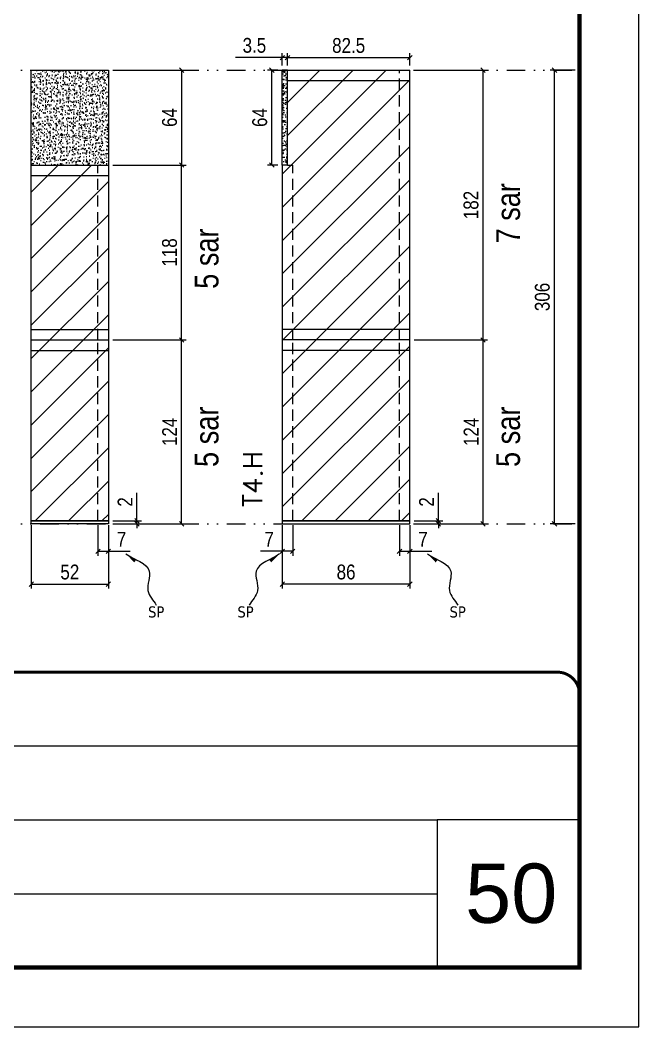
# Model space of a CAD drawing. Extents: x 14400 to 27878, y -21631 to 6985.
# Drawn here: x 17066 to 17483, y -7848 to -7169 of the extents above; entities that cross this region are included whole.
import ezdxf

# ---------------------------------------------------------------- set-up
doc = ezdxf.new("R2010")
doc.units = 0
for name, pattern in [('CONTINUO', [0]), ('DASHED', [0.75, 0.5, -0.25]), ('DIVIDE2', [0.625, 0.25, -0.125, 0, -0.125, 0, -0.125]), ('HIDDEN', [0.375, 0.25, -0.125])]:
    doc.linetypes.add(name, pattern=pattern)
for name, color, linetype, lineweight in [('CARIMBO', 255, 'Continuous', 9), ('Folhas', 255, 'Continuous', 9), ('Hachura', 251, 'Continuous', 9), ('SARRAFO DE PRESSAO', 251, 'DASHED', 9), ('Texto Seção', 7, 'Continuous', 15)]:
    doc.layers.add(name, color=color, linetype=linetype, lineweight=lineweight)
for name, color, linetype in [('COTA', 241, 'Continuous'), ('NOMENCLATURA', 7, 'Continuous'), ('Nível', 160, 'Continuous'), ('Painéis', 200, 'Continuous'), ('SARR_2.2x7', 40, 'Continuous'), ('texto', 7, 'Continuous')]:
    doc.layers.add(name, color=color, linetype=linetype)
doc.styles.add('ARIAL', font='arial.ttf')
doc.styles.add('ARIAL_NARROW', font='ARIALN.TTF', dxfattribs={"height": 0.2})
doc.styles.add('COTA TECNICA', font='techl___.ttf', dxfattribs={"height": 10})
doc.styles.add('COTA TECNICA-50', font='techl___.ttf', dxfattribs={"height": 10})
doc.styles.add('REGUA-120', font='ROMANS.shx', dxfattribs={"height": 15})
doc.styles.get("Standard").update_dxf_attribs({"font": 'arial.ttf'})
doc.dimstyles.new('COTA PAINEL-50', dxfattribs={"dimtxt": 10, "dimasz": 3, "dimexe": 3, "dimexo": 3, "dimgap": 3, "dimtad": 1, "dimdec": 1, "dimzin": 12, "dimdsep": 46, "dimtxsty": 'COTA TECNICA-50', "dimblk1": 'OBLIQUE', "dimblk2": 'OBLIQUE', "dimsah": 1, "dimcen": 0.9, "dimclrd": 4, "dimclre": 4, "dimclrt": 240, "dimadec": 1, "dimazin": 3, "dimtfac": 1, "dimtdec": 1, "dimtmove": 0, "dimatfit": 3, "dimfxl": 1, "dimtolj": 1, "dimtzin": 12, "dimarcsym": 0})
doc.dimstyles.new('PAINEL', dxfattribs={"dimtxt": 10, "dimasz": 3, "dimexe": 3, "dimexo": 3, "dimgap": 3, "dimtad": 1, "dimdec": 1, "dimzin": 12, "dimdsep": 46, "dimtxsty": 'COTA TECNICA', "dimblk1": 'OBLIQUE', "dimblk2": 'OBLIQUE', "dimsah": 1, "dimcen": 0.9, "dimclrd": 4, "dimclre": 4, "dimclrt": 240, "dimadec": 1, "dimazin": 3, "dimtfac": 1, "dimtdec": 1, "dimtmove": 0, "dimatfit": 3, "dimfxl": 1, "dimtolj": 1, "dimtzin": 12, "dimarcsym": 0})
doc.dimstyles.get("Standard").update_dxf_attribs({"dimtxt": 0.18, "dimasz": 0.18, "dimexe": 0.18, "dimexo": 0.0625, "dimgap": 0.09, "dimtad": 0, "dimtih": 1, "dimtoh": 1, "dimdec": 4, "dimzin": 0, "dimdsep": 46, "dimtxsty": 'Standard', "dimcen": 0.09, "dimadec": 0, "dimazin": 0, "dimtfac": 1, "dimtdec": 4, "dimtofl": 0, "dimtmove": 0, "dimatfit": 3, "dimfxl": 1, "dimtolj": 1, "dimtzin": 0, "dimarcsym": 0})

# ---------------------------------------------------------------- blocks, each defined once
blk = doc.blocks.new('9999999999')
at = {"color": 30, "linetype": 'CONTINUO'}
for p, q in [((98564.56, 34379.64), (99583.98, 34379.64)), ((98564.56, 34329.83), (99487.98, 34329.83)), ((99583.98, 34329.83), (99487.98, 34329.83)), ((99487.98, 34329.83), (99487.98, 34230.21)), ((98564.56, 34280.02), (99487.98, 34280.02))]:
    blk.add_line(p, q, dxfattribs=at)
at = {"color": 30, "linetype": 'CONTINUO', "const_width": 2}
blk.add_lwpolyline([(99583.98, 34230.21), (99583.98, 34414.45, 0.414214), (99568.98, 34429.45), (98228.98, 34429.45, 0.414214), (98213.98, 34414.45), (98213.98, 34245.21, 0.414214), (98228.98, 34230.21), (99583.98, 34230.21)], format="xyb", dxfattribs=at)
at = {"layer": 'Folhas'}
blk.add_lwpolyline([(98138.98, 34190.21), (99623.98, 34190.21), (99623.98, 35240.21), (98138.98, 35240.21)], close=True, dxfattribs=at)
at = {"layer": 'Folhas', "color": 30, "const_width": 3}
blk.add_lwpolyline([(98213.98, 34230.21), (99583.98, 34230.21), (99583.98, 35200.21), (98213.98, 35200.21)], close=True, dxfattribs=at)
blk = doc.blocks.new('_Oblique')
at = {"color": 0, "linetype": 'ByBlock', "lineweight": -2}
blk.add_line((-0.5, -0.5), (0.5, 0.5), dxfattribs=at)
blk = doc.blocks.new('*D2368')
at = {"layer": 'COTA', "color": 4, "lineweight": -2, "transparency": 16777216}
for p, q in [((17440.47, -7202.89), (17423.63, -7202.89)), ((17426.63, -7508.89), (17426.63, -7202.89)), ((17440.47, -7508.89), (17423.63, -7508.89))]:
    blk.add_line(p, q, dxfattribs=at)
at = {"layer": 'Defpoints', "color": 0, "transparency": 16777216}
for p in [(17426.63, -7202.89), (17443.47, -7202.89), (17443.47, -7508.89)]:
    blk.add_point(p, dxfattribs=at)
at = {"layer": 'COTA', "color": 4, "lineweight": -2, "transparency": 16777216, "xscale": 3, "yscale": 3, "zscale": 3}
for p, rotation in [((17426.63, -7202.89), 90), ((17426.63, -7508.89), 270)]:
    blk.add_blockref('_Oblique', p, dxfattribs=dict(at, rotation=rotation))
at = {"layer": 'COTA', "color": 240, "transparency": 16777216, "insert": (17418.41, -7355.89), "char_height": 10, "attachment_point": 5, "rotation": 90, "style": 'COTA TECNICA'}
blk.add_mtext('\\A1;306', dxfattribs=at)
blk = doc.blocks.new('*D2409')
at = {"layer": 'COTA', "color": 4, "lineweight": -2, "transparency": 16777216}
for p, q in [((17073.82, -7509.89), (17073.82, -7552.57)), ((17125.82, -7509.89), (17125.82, -7552.57)), ((17073.82, -7549.57), (17125.82, -7549.57))]:
    blk.add_line(p, q, dxfattribs=at)
at = {"layer": 'Defpoints', "color": 0, "transparency": 16777216}
for p in [(17073.82, -7506.89), (17125.82, -7506.89), (17125.82, -7549.57)]:
    blk.add_point(p, dxfattribs=at)
at = {"layer": 'COTA', "color": 4, "lineweight": -2, "transparency": 16777216, "xscale": 3, "yscale": 3, "zscale": 3, "rotation": 180}
blk.add_blockref('_Oblique', (17073.82, -7549.57), dxfattribs=at)
at = {"layer": 'COTA', "color": 4, "lineweight": -2, "transparency": 16777216, "xscale": 3, "yscale": 3, "zscale": 3}
blk.add_blockref('_Oblique', (17125.82, -7549.57), dxfattribs=at)
at = {"layer": 'COTA', "color": 240, "transparency": 16777216, "insert": (17099.82, -7541.46), "char_height": 10, "attachment_point": 5, "style": 'COTA TECNICA'}
blk.add_mtext('\\A1;52', dxfattribs=at)
blk = doc.blocks.new('*D2410')
at = {"layer": 'COTA', "color": 4, "lineweight": -2, "transparency": 16777216}
for p, q in [((17118.82, -7509.89), (17118.82, -7530.4)), ((17125.82, -7511.89), (17125.82, -7530.4)), ((17118.82, -7527.4), (17125.82, -7527.4)), ((17125.82, -7527.4), (17140.55, -7527.4))]:
    blk.add_line(p, q, dxfattribs=at)
at = {"layer": 'Defpoints', "color": 0, "transparency": 16777216}
for p in [(17118.82, -7506.89), (17125.82, -7508.89), (17125.82, -7527.4)]:
    blk.add_point(p, dxfattribs=at)
at = {"layer": 'COTA', "color": 4, "lineweight": -2, "transparency": 16777216, "xscale": 3, "yscale": 3, "zscale": 3, "rotation": 180}
blk.add_blockref('_Oblique', (17118.82, -7527.4), dxfattribs=at)
at = {"layer": 'COTA', "color": 4, "lineweight": -2, "transparency": 16777216, "xscale": 3, "yscale": 3, "zscale": 3}
blk.add_blockref('_Oblique', (17125.82, -7527.4), dxfattribs=at)
at = {"layer": 'COTA', "color": 240, "transparency": 16777216, "insert": (17134.68, -7519.33), "char_height": 10, "attachment_point": 5, "style": 'COTA TECNICA-50'}
blk.add_mtext('\\A1;7', dxfattribs=at)
blk = doc.blocks.new('*D2411')
at = {"layer": 'COTA', "color": 4, "lineweight": -2, "transparency": 16777216}
for p, q in [((17145.07, -7506.89), (17145.07, -7488.09)), ((17128.82, -7506.89), (17148.07, -7506.89)), ((17128.82, -7508.89), (17148.07, -7508.89)), ((17145.07, -7508.89), (17145.07, -7506.89)), ((17145.07, -7508.89), (17145.07, -7511.89))]:
    blk.add_line(p, q, dxfattribs=at)
at = {"layer": 'Defpoints', "color": 0, "transparency": 16777216}
for p in [(17125.82, -7506.89), (17125.82, -7508.89), (17145.07, -7508.89)]:
    blk.add_point(p, dxfattribs=at)
at = {"layer": 'COTA', "color": 4, "lineweight": -2, "transparency": 16777216, "xscale": 3, "yscale": 3, "zscale": 3}
for p, rotation in [((17145.07, -7506.89), 270), ((17145.07, -7508.89), 90)]:
    blk.add_blockref('_Oblique', p, dxfattribs=dict(at, rotation=rotation))
at = {"layer": 'COTA', "color": 240, "transparency": 16777216, "insert": (17137.07, -7494.14), "char_height": 10, "attachment_point": 5, "rotation": 90, "style": 'COTA TECNICA-50'}
blk.add_mtext('\\A1;2', dxfattribs=at)
blk = doc.blocks.new('*D2406')
at = {"layer": 'COTA', "color": 4, "linetype": 'ByBlock', "lineweight": -2, "transparency": 16777216}
for p, q in [((17128.82, -7384.89), (17178.18, -7384.89)), ((17175.18, -7508.89), (17175.18, -7384.89)), ((17128.82, -7508.89), (17178.18, -7508.89))]:
    blk.add_line(p, q, dxfattribs=at)
at = {"layer": 'Defpoints', "color": 0, "linetype": 'ByBlock', "transparency": 16777216}
for p in [(17125.82, -7384.89), (17175.18, -7384.89), (17125.82, -7508.89)]:
    blk.add_point(p, dxfattribs=at)
at = {"layer": 'COTA', "color": 4, "linetype": 'ByBlock', "lineweight": -2, "transparency": 16777216, "xscale": 3, "yscale": 3, "zscale": 3}
for p, rotation in [((17175.18, -7384.89), 90), ((17175.18, -7508.89), 270)]:
    blk.add_blockref('_Oblique', p, dxfattribs=dict(at, rotation=rotation))
at = {"layer": 'COTA', "color": 240, "linetype": 'ByBlock', "transparency": 16777216, "insert": (17167.11, -7446.89), "char_height": 10, "attachment_point": 5, "rotation": 90, "style": 'COTA TECNICA'}
blk.add_mtext('\\A1;124', dxfattribs=at)
blk = doc.blocks.new('*D2407')
at = {"layer": 'COTA', "color": 4, "linetype": 'ByBlock', "lineweight": -2, "transparency": 16777216}
for p, q in [((17128.82, -7384.89), (17178.18, -7384.89)), ((17175.18, -7508.89), (17175.18, -7384.89)), ((17128.82, -7508.89), (17178.18, -7508.89))]:
    blk.add_line(p, q, dxfattribs=at)
at = {"layer": 'Defpoints', "color": 0, "linetype": 'ByBlock', "transparency": 16777216}
for p in [(17125.82, -7384.89), (17175.18, -7384.89), (17125.82, -7508.89)]:
    blk.add_point(p, dxfattribs=at)
at = {"layer": 'COTA', "color": 4, "linetype": 'ByBlock', "lineweight": -2, "transparency": 16777216, "xscale": 3, "yscale": 3, "zscale": 3}
for p, rotation in [((17175.18, -7384.89), 90), ((17175.18, -7508.89), 270)]:
    blk.add_blockref('_Oblique', p, dxfattribs=dict(at, rotation=rotation))
at = {"layer": 'COTA', "color": 240, "linetype": 'ByBlock', "transparency": 16777216, "insert": (17167.11, -7446.89), "char_height": 10, "attachment_point": 5, "rotation": 90, "style": 'COTA TECNICA'}
blk.add_mtext('\\A1;124', dxfattribs=at)
blk = doc.blocks.new('*D2408')
at = {"layer": 'COTA', "color": 4, "lineweight": -2, "transparency": 16777216}
for p, q in [((17128.82, -7266.89), (17178.18, -7266.89)), ((17175.18, -7384.89), (17175.18, -7266.89)), ((17128.82, -7384.89), (17178.18, -7384.89))]:
    blk.add_line(p, q, dxfattribs=at)
at = {"layer": 'Defpoints', "color": 0, "transparency": 16777216}
for p in [(17125.82, -7266.89), (17175.18, -7266.89), (17125.82, -7384.89)]:
    blk.add_point(p, dxfattribs=at)
at = {"layer": 'COTA', "color": 4, "lineweight": -2, "transparency": 16777216, "xscale": 3, "yscale": 3, "zscale": 3}
for p, rotation in [((17175.18, -7266.89), 90), ((17175.18, -7384.89), 270)]:
    blk.add_blockref('_Oblique', p, dxfattribs=dict(at, rotation=rotation))
at = {"layer": 'COTA', "color": 240, "transparency": 16777216, "insert": (17167.09, -7325.89), "char_height": 10, "attachment_point": 5, "rotation": 90, "style": 'COTA TECNICA'}
blk.add_mtext('\\A1;118', dxfattribs=at)
blk = doc.blocks.new('*D2412')
at = {"layer": 'COTA', "color": 4, "lineweight": -2, "transparency": 16777216}
for p, q in [((17128.82, -7202.89), (17178.18, -7202.89)), ((17175.18, -7202.89), (17175.18, -7266.89)), ((17128.82, -7266.89), (17178.18, -7266.89))]:
    blk.add_line(p, q, dxfattribs=at)
at = {"layer": 'Defpoints', "color": 0, "transparency": 16777216}
for p in [(17125.82, -7202.89), (17125.82, -7266.89), (17175.18, -7266.89)]:
    blk.add_point(p, dxfattribs=at)
at = {"layer": 'COTA', "color": 4, "lineweight": -2, "transparency": 16777216, "xscale": 3, "yscale": 3, "zscale": 3}
for p, rotation in [((17175.18, -7202.89), 90), ((17175.18, -7266.89), 270)]:
    blk.add_blockref('_Oblique', p, dxfattribs=dict(at, rotation=rotation))
at = {"layer": 'COTA', "color": 240, "transparency": 16777216, "insert": (17167.08, -7234.89), "char_height": 10, "attachment_point": 5, "rotation": 90, "style": 'COTA TECNICA'}
blk.add_mtext('\\A1;64', dxfattribs=at)
blk = doc.blocks.new('*D2413')
at = {"layer": 'COTA', "color": 4, "lineweight": -2, "transparency": 16777216}
for p, q in [((17243.07, -7509.89), (17243.07, -7552.57)), ((17329.07, -7509.89), (17329.07, -7552.57)), ((17329.07, -7549.57), (17243.07, -7549.57))]:
    blk.add_line(p, q, dxfattribs=at)
at = {"layer": 'Defpoints', "color": 0, "transparency": 16777216}
for p in [(17243.07, -7506.89), (17329.07, -7506.89), (17243.07, -7549.57)]:
    blk.add_point(p, dxfattribs=at)
at = {"layer": 'COTA', "color": 4, "lineweight": -2, "transparency": 16777216, "xscale": 3, "yscale": 3, "zscale": 3, "rotation": 180}
blk.add_blockref('_Oblique', (17243.07, -7549.57), dxfattribs=at)
at = {"layer": 'COTA', "color": 4, "lineweight": -2, "transparency": 16777216, "xscale": 3, "yscale": 3, "zscale": 3}
blk.add_blockref('_Oblique', (17329.07, -7549.57), dxfattribs=at)
at = {"layer": 'COTA', "color": 240, "transparency": 16777216, "insert": (17286.07, -7541.44), "char_height": 10, "attachment_point": 5, "style": 'COTA TECNICA'}
blk.add_mtext('\\A1;86', dxfattribs=at)
blk = doc.blocks.new('*D2414')
at = {"layer": 'COTA', "color": 4, "lineweight": -2, "transparency": 16777216}
for p, q in [((17322.07, -7509.89), (17322.07, -7530.4)), ((17329.07, -7511.89), (17329.07, -7530.4)), ((17322.07, -7527.4), (17329.07, -7527.4)), ((17329.07, -7527.4), (17343.81, -7527.4))]:
    blk.add_line(p, q, dxfattribs=at)
at = {"layer": 'Defpoints', "color": 0, "transparency": 16777216}
for p in [(17322.07, -7506.89), (17329.07, -7508.89), (17329.07, -7527.4)]:
    blk.add_point(p, dxfattribs=at)
at = {"layer": 'COTA', "color": 4, "lineweight": -2, "transparency": 16777216, "xscale": 3, "yscale": 3, "zscale": 3, "rotation": 180}
blk.add_blockref('_Oblique', (17322.07, -7527.4), dxfattribs=at)
at = {"layer": 'COTA', "color": 4, "lineweight": -2, "transparency": 16777216, "xscale": 3, "yscale": 3, "zscale": 3}
blk.add_blockref('_Oblique', (17329.07, -7527.4), dxfattribs=at)
at = {"layer": 'COTA', "color": 240, "transparency": 16777216, "insert": (17337.94, -7519.33), "char_height": 10, "attachment_point": 5, "style": 'COTA TECNICA-50'}
blk.add_mtext('\\A1;7', dxfattribs=at)
blk = doc.blocks.new('*D2415')
at = {"layer": 'COTA', "color": 4, "lineweight": -2, "transparency": 16777216}
for p, q in [((17243.07, -7511.89), (17243.07, -7530.4)), ((17250.07, -7509.89), (17250.07, -7530.4)), ((17243.07, -7527.4), (17228.34, -7527.4)), ((17250.07, -7527.4), (17243.07, -7527.4))]:
    blk.add_line(p, q, dxfattribs=at)
at = {"layer": 'Defpoints', "color": 0, "transparency": 16777216}
for p in [(17243.07, -7508.89), (17250.07, -7506.89), (17243.07, -7527.4)]:
    blk.add_point(p, dxfattribs=at)
at = {"layer": 'COTA', "color": 4, "lineweight": -2, "transparency": 16777216, "xscale": 3, "yscale": 3, "zscale": 3, "rotation": 180}
blk.add_blockref('_Oblique', (17243.07, -7527.4), dxfattribs=at)
at = {"layer": 'COTA', "color": 4, "lineweight": -2, "transparency": 16777216, "xscale": 3, "yscale": 3, "zscale": 3}
blk.add_blockref('_Oblique', (17250.07, -7527.4), dxfattribs=at)
at = {"layer": 'COTA', "color": 240, "transparency": 16777216, "insert": (17234.21, -7519.33), "char_height": 10, "attachment_point": 5, "style": 'COTA TECNICA-50'}
blk.add_mtext('\\A1;7', dxfattribs=at)
blk = doc.blocks.new('*D2417')
at = {"layer": 'COTA', "color": 4, "linetype": 'ByBlock', "lineweight": -2, "transparency": 16777216}
for p, q in [((17332.07, -7384.89), (17381.44, -7384.89)), ((17378.44, -7508.89), (17378.44, -7384.89)), ((17332.07, -7508.89), (17381.44, -7508.89))]:
    blk.add_line(p, q, dxfattribs=at)
at = {"layer": 'Defpoints', "color": 0, "linetype": 'ByBlock', "transparency": 16777216}
for p in [(17329.07, -7384.89), (17378.44, -7384.89), (17329.07, -7508.89)]:
    blk.add_point(p, dxfattribs=at)
at = {"layer": 'COTA', "color": 4, "linetype": 'ByBlock', "lineweight": -2, "transparency": 16777216, "xscale": 3, "yscale": 3, "zscale": 3}
for p, rotation in [((17378.44, -7384.89), 90), ((17378.44, -7508.89), 270)]:
    blk.add_blockref('_Oblique', p, dxfattribs=dict(at, rotation=rotation))
at = {"layer": 'COTA', "color": 240, "linetype": 'ByBlock', "transparency": 16777216, "insert": (17370.37, -7446.89), "char_height": 10, "attachment_point": 5, "rotation": 90, "style": 'COTA TECNICA'}
blk.add_mtext('\\A1;124', dxfattribs=at)
blk = doc.blocks.new('*D2416')
at = {"layer": 'COTA', "color": 4, "lineweight": -2, "transparency": 16777216}
for p, q in [((17348.33, -7506.89), (17348.33, -7488.09)), ((17332.07, -7506.89), (17351.33, -7506.89)), ((17332.07, -7508.89), (17351.33, -7508.89)), ((17348.33, -7508.89), (17348.33, -7506.89)), ((17348.33, -7508.89), (17348.33, -7511.89))]:
    blk.add_line(p, q, dxfattribs=at)
at = {"layer": 'Defpoints', "color": 0, "transparency": 16777216}
for p in [(17329.07, -7506.89), (17329.07, -7508.89), (17348.33, -7508.89)]:
    blk.add_point(p, dxfattribs=at)
at = {"layer": 'COTA', "color": 4, "lineweight": -2, "transparency": 16777216, "xscale": 3, "yscale": 3, "zscale": 3}
for p, rotation in [((17348.33, -7506.89), 270), ((17348.33, -7508.89), 90)]:
    blk.add_blockref('_Oblique', p, dxfattribs=dict(at, rotation=rotation))
at = {"layer": 'COTA', "color": 240, "transparency": 16777216, "insert": (17340.33, -7494.14), "char_height": 10, "attachment_point": 5, "rotation": 90, "style": 'COTA TECNICA-50'}
blk.add_mtext('\\A1;2', dxfattribs=at)
blk = doc.blocks.new('*D2418')
at = {"layer": 'COTA', "color": 4, "linetype": 'ByBlock', "lineweight": -2, "transparency": 16777216}
for p, q in [((17332.07, -7384.89), (17381.44, -7384.89)), ((17378.44, -7508.89), (17378.44, -7384.89)), ((17332.07, -7508.89), (17381.44, -7508.89))]:
    blk.add_line(p, q, dxfattribs=at)
at = {"layer": 'Defpoints', "color": 0, "linetype": 'ByBlock', "transparency": 16777216}
for p in [(17329.07, -7384.89), (17378.44, -7384.89), (17329.07, -7508.89)]:
    blk.add_point(p, dxfattribs=at)
at = {"layer": 'COTA', "color": 4, "linetype": 'ByBlock', "lineweight": -2, "transparency": 16777216, "xscale": 3, "yscale": 3, "zscale": 3}
for p, rotation in [((17378.44, -7384.89), 90), ((17378.44, -7508.89), 270)]:
    blk.add_blockref('_Oblique', p, dxfattribs=dict(at, rotation=rotation))
at = {"layer": 'COTA', "color": 240, "linetype": 'ByBlock', "transparency": 16777216, "insert": (17370.37, -7446.89), "char_height": 10, "attachment_point": 5, "rotation": 90, "style": 'COTA TECNICA'}
blk.add_mtext('\\A1;124', dxfattribs=at)
blk = doc.blocks.new('*D2419')
at = {"layer": 'COTA', "color": 4, "lineweight": -2, "transparency": 16777216}
for p, q in [((17332.07, -7202.89), (17381.44, -7202.89)), ((17378.44, -7384.89), (17378.44, -7202.89)), ((17332.07, -7384.89), (17381.44, -7384.89))]:
    blk.add_line(p, q, dxfattribs=at)
at = {"layer": 'Defpoints', "color": 0, "transparency": 16777216}
for p in [(17329.07, -7202.89), (17378.44, -7202.89), (17329.07, -7384.89)]:
    blk.add_point(p, dxfattribs=at)
at = {"layer": 'COTA', "color": 4, "lineweight": -2, "transparency": 16777216, "xscale": 3, "yscale": 3, "zscale": 3}
for p, rotation in [((17378.44, -7202.89), 90), ((17378.44, -7384.89), 270)]:
    blk.add_blockref('_Oblique', p, dxfattribs=dict(at, rotation=rotation))
at = {"layer": 'COTA', "color": 240, "transparency": 16777216, "insert": (17370.35, -7293.89), "char_height": 10, "attachment_point": 5, "rotation": 90, "style": 'COTA TECNICA'}
blk.add_mtext('\\A1;182', dxfattribs=at)
blk = doc.blocks.new('*D2913')
at = {"layer": 'COTA', "color": 4, "lineweight": -2, "transparency": 16777216}
for p, q in [((17240.07, -7202.89), (17232.99, -7202.89)), ((17235.99, -7266.89), (17235.99, -7202.89)), ((17240.07, -7266.89), (17232.99, -7266.89))]:
    blk.add_line(p, q, dxfattribs=at)
at = {"layer": 'Defpoints', "color": 0, "transparency": 16777216}
for p in [(17235.99, -7202.89), (17243.07, -7202.89), (17243.07, -7266.89)]:
    blk.add_point(p, dxfattribs=at)
at = {"layer": 'COTA', "color": 4, "lineweight": -2, "transparency": 16777216, "xscale": 3, "yscale": 3, "zscale": 3}
for p, rotation in [((17235.99, -7202.89), 90), ((17235.99, -7266.89), 270)]:
    blk.add_blockref('_Oblique', p, dxfattribs=dict(at, rotation=rotation))
at = {"layer": 'COTA', "color": 240, "transparency": 16777216, "insert": (17227.89, -7234.89), "char_height": 10, "attachment_point": 5, "rotation": 90, "style": 'COTA TECNICA'}
blk.add_mtext('\\A1;64', dxfattribs=at)
blk = doc.blocks.new('*D2914')
at = {"layer": 'COTA', "color": 4, "lineweight": -2, "transparency": 16777216}
for p, q in [((17243.07, -7194.46), (17211.47, -7194.46)), ((17243.07, -7199.89), (17243.07, -7191.46)), ((17246.57, -7194.46), (17243.07, -7194.46)), ((17246.57, -7199.89), (17246.57, -7191.46)), ((17246.57, -7194.46), (17249.57, -7194.46))]:
    blk.add_line(p, q, dxfattribs=at)
at = {"layer": 'Defpoints', "color": 0, "transparency": 16777216}
for p in [(17243.07, -7194.46), (17243.07, -7202.89), (17246.57, -7202.89)]:
    blk.add_point(p, dxfattribs=at)
at = {"layer": 'COTA', "color": 4, "lineweight": -2, "transparency": 16777216, "xscale": 3, "yscale": 3, "zscale": 3}
blk.add_blockref('_Oblique', (17243.07, -7194.46), dxfattribs=at)
at = {"layer": 'COTA', "color": 4, "lineweight": -2, "transparency": 16777216, "xscale": 3, "yscale": 3, "zscale": 3, "rotation": 180}
blk.add_blockref('_Oblique', (17246.57, -7194.46), dxfattribs=at)
at = {"layer": 'COTA', "color": 240, "transparency": 16777216, "insert": (17224.27, -7186.24), "char_height": 10, "attachment_point": 5, "style": 'COTA TECNICA'}
blk.add_mtext('\\A1;3.5', dxfattribs=at)
blk = doc.blocks.new('*D2915')
at = {"layer": 'COTA', "color": 4, "lineweight": -2, "transparency": 16777216}
for p, q in [((17246.57, -7199.89), (17246.57, -7191.46)), ((17246.57, -7194.46), (17329.07, -7194.46)), ((17329.07, -7199.89), (17329.07, -7191.46))]:
    blk.add_line(p, q, dxfattribs=at)
at = {"layer": 'Defpoints', "color": 0, "transparency": 16777216}
for p in [(17329.07, -7194.46), (17246.57, -7202.89), (17329.07, -7202.89)]:
    blk.add_point(p, dxfattribs=at)
at = {"layer": 'COTA', "color": 4, "lineweight": -2, "transparency": 16777216, "xscale": 3, "yscale": 3, "zscale": 3, "rotation": 180}
blk.add_blockref('_Oblique', (17246.57, -7194.46), dxfattribs=at)
at = {"layer": 'COTA', "color": 4, "lineweight": -2, "transparency": 16777216, "xscale": 3, "yscale": 3, "zscale": 3}
blk.add_blockref('_Oblique', (17329.07, -7194.46), dxfattribs=at)
at = {"layer": 'COTA', "color": 240, "transparency": 16777216, "insert": (17287.82, -7186.33), "char_height": 10, "attachment_point": 5, "style": 'COTA TECNICA'}
blk.add_mtext('\\A1;82.5', dxfattribs=at)

msp = doc.modelspace()

# ---------------------------------------------------------------- hatches: boundary and pattern name
at = {"layer": 'COTA'}
h = msp.add_hatch(dxfattribs=at)
h.set_pattern_fill('AR-CONC', color=256, scale=0.03)
h.set_pattern_definition([(50, (-1597.4826, 0), (5.4655401, -0.4781726), [0.5715, -6.2865]), (355, (-1597.4826, 0), (-1.0573026, 5.7317054), [0.4572, -5.0292175]), (100.451445, (-1597.027, -0.04), (4.4082374, 5.2535326), [0.4857003, -5.3427073]), (46.1842, (-1597.4826, 1.524), (8.1323712, -1.2612698), [0.85725, -9.42975]), (96.635558, (-1596.805, 1.419), (7.122124, 7.4227837), [0.7285507, -8.0140682]), (351.18415, (-1597.483, 1.524), (7.122124, 7.4227837), [0.685799, -7.543792]), (21, (-1596.7206, 1.143), (4.5484317, -3.0679559), [0.5715, -6.2865]), (326, (-1596.7206, 1.143), (1.8540609, 5.525639), [0.4572, -5.0292]), (71.451445, (-1596.3416, 0.8873), (6.4024926, 2.457683), [0.4857003, -5.3426981]), (37.5, (-1597.4826, 0), (0.0926581, 2.53665117), [0, -4.96824, 0, -5.1054, 0, -5.04825]), (7.5, (-1597.4826, 0), (2.00458988, 3.00541724), [0, -2.91084, 0, -4.85394, 0, -1.92405]), (327.5, (-1599.1818, 0), (4.06771786, -0.17186232), [0, -1.905, 0, -5.9436, 0, -7.8867]), (317.5, (-1599.944, 0), (4.44387544, 0.7627947), [0, -2.4765, 0, -3.94716, 0, -5.6007])])
h.paths.add_polyline_path([(17073.816, -7266.891), (17125.816, -7266.891), (17125.816, -7202.891), (17073.816, -7202.891)])
h = msp.add_hatch(dxfattribs=at)
h.set_pattern_fill('AR-CONC', color=256, scale=0.03)
h.set_pattern_definition([(50, (-1585, 0), (5.4655401, -0.4781726), [0.5715, -6.2865]), (355, (-1585, 0), (-1.0573026, 5.7317054), [0.4572, -5.0292175]), (100.451445, (-1584.5445, -0.04), (4.4082374, 5.2535326), [0.4857003, -5.3427073]), (46.1842, (-1585, 1.524), (8.1323712, -1.2612698), [0.85725, -9.42975]), (96.635558, (-1584.322, 1.419), (7.122124, 7.4227837), [0.7285507, -8.0140682]), (351.18415, (-1585, 1.524), (7.122124, 7.4227837), [0.685799, -7.543792]), (21, (-1584.238, 1.143), (4.5484317, -3.0679559), [0.5715, -6.2865]), (326, (-1584.238, 1.143), (1.8540609, 5.525639), [0.4572, -5.0292]), (71.451445, (-1583.859, 0.8873), (6.4024926, 2.457683), [0.4857003, -5.3426981]), (37.5, (-1585, 0), (0.0926581, 2.53665117), [0, -4.96824, 0, -5.1054, 0, -5.04825]), (7.5, (-1585, 0), (2.00458988, 3.00541724), [0, -2.91084, 0, -4.85394, 0, -1.92405]), (327.5, (-1586.6993, 0), (4.06771786, -0.17186232), [0, -1.905, 0, -5.9436, 0, -7.8867]), (317.5, (-1587.4613, 0), (4.44387544, 0.7627947), [0, -2.4765, 0, -3.94716, 0, -5.6007])])
h.paths.add_polyline_path([(17246.574, -7202.891), (17243.074, -7202.891), (17243.074, -7266.891), (17246.574, -7266.891)])
at = {"layer": 'Hachura'}
h = msp.add_hatch(dxfattribs=at)
h.set_pattern_fill('ANSI31', color=256, scale=5)
h.paths.add_polyline_path([(16222.205, -7384.891), (16141.205, -7384.891), (16141.205, -7506.891), (16222.205, -7506.891)])
h.paths.add_polyline_path([(16222.205, -7266.891), (16188.205, -7266.891), (16188.205, -7219.891), (16141.205, -7219.891), (16141.205, -7384.891), (16222.205, -7384.891)])
h.paths.add_polyline_path([(16385.786, -7202.891), (16338.786, -7202.891), (16338.786, -7384.891), (16385.786, -7384.891)])
h.paths.add_polyline_path([(16385.786, -7384.891), (16338.786, -7384.891), (16338.786, -7506.891), (16385.786, -7506.891)])
h.paths.add_polyline_path([(16535.014, -7262.891), (16520.014, -7262.891), (16520.014, -7506.891), (16535.014, -7506.891)])
h.paths.add_polyline_path([(16535.014, -7219.891), (16520.014, -7219.891), (16520.014, -7262.891), (16535.014, -7262.891)])
h.paths.add_polyline_path([(16660.787, -7266.891), (16641.787, -7266.891), (16641.787, -7506.891), (16660.787, -7506.891)])
h.paths.add_polyline_path([(16803.75, -7266.891), (16760.75, -7266.891), (16760.75, -7384.891), (16803.75, -7384.891)])
h.paths.add_polyline_path([(16803.75, -7384.891), (16760.75, -7384.891), (16760.75, -7506.891), (16803.75, -7506.891)])
h.paths.add_polyline_path([(16963.293, -7384.891), (16916.293, -7384.891), (16916.293, -7506.891), (16963.293, -7506.891)])
h.paths.add_polyline_path([(16963.293, -7202.891), (16916.293, -7202.891), (16916.293, -7384.891), (16963.293, -7384.891)])
h.paths.add_polyline_path([(17125.816, -7266.891), (17073.816, -7266.891), (17073.816, -7384.891), (17125.816, -7384.891)])
h.paths.add_polyline_path([(17125.816, -7384.891), (17073.816, -7384.891), (17073.816, -7506.891), (17125.816, -7506.891)])
h.paths.add_polyline_path([(17329.074, -7384.891), (17243.074, -7384.891), (17243.074, -7506.891), (17329.074, -7506.891)])
h.paths.add_polyline_path([(17329.074, -7202.891), (17246.574, -7202.891), (17246.574, -7266.891), (17243.074, -7266.891), (17243.074, -7384.891), (17329.074, -7384.891)])

# ---------------------------------------------------------------- linework, layer by layer
at = {"layer": 'COTA'}
for p, q in [((17073.816, -7266.891), (17073.816, -7202.891)), ((17073.816, -7202.891), (17125.816, -7202.891)), ((17125.816, -7202.891), (17125.816, -7266.891)), ((17243.074, -7266.891), (17243.074, -7202.891)), ((17246.574, -7202.891), (17243.074, -7202.891)), ((17246.574, -7266.891), (17250.074, -7266.891))]:
    msp.add_line(p, q, dxfattribs=at)
at = {"layer": 'Nível', "color": 4, "linetype": 'DIVIDE2', "ltscale": 50}
for p, q in [((16073.467, -7202.891), (17443.467, -7202.891)), ((16073.467, -7508.891), (17443.467, -7508.891))]:
    msp.add_line(p, q, dxfattribs=at)
at = {"layer": 'Painéis'}
for p, q in [((17246.574, -7202.891), (17329.074, -7202.891)), ((17246.574, -7266.891), (17246.574, -7202.891)), ((17329.074, -7506.891), (17329.074, -7202.891)), ((17073.816, -7506.891), (17073.816, -7266.891)), ((17073.816, -7266.891), (17125.816, -7266.891)), ((17125.816, -7266.891), (17125.816, -7506.891)), ((17243.074, -7266.891), (17243.074, -7506.891)), ((17246.574, -7266.891), (17243.074, -7266.891)), ((17073.816, -7384.891), (17125.816, -7384.891)), ((17329.074, -7384.891), (17243.074, -7384.891)), ((17125.816, -7506.891), (17073.816, -7506.891)), ((17243.074, -7506.891), (17329.074, -7506.891))]:
    msp.add_line(p, q, dxfattribs=at)
for points in [[(17073.816, -7506.891), (17125.816, -7506.891), (17125.816, -7508.891), (17073.816, -7508.891)], [(17329.074, -7506.891), (17243.074, -7506.891), (17243.074, -7508.891), (17329.074, -7508.891)]]:
    msp.add_lwpolyline(points, close=True, dxfattribs=at)
at = {"layer": 'SARR_2.2x7', "linetype": 'HIDDEN', "ltscale": 30}
for p, q in [((17322.074, -7384.891), (17322.074, -7202.891)), ((17118.816, -7384.891), (17118.816, -7266.891)), ((17250.074, -7384.891), (17250.074, -7266.891)), ((17118.816, -7506.891), (17118.816, -7384.891)), ((17250.074, -7506.891), (17250.074, -7384.891)), ((17322.074, -7506.891), (17322.074, -7384.891))]:
    msp.add_line(p, q, dxfattribs=at)
at = {"layer": 'SARR_2.2x7'}
for p, q in [((17246.574, -7209.891), (17329.074, -7209.891)), ((17073.816, -7273.891), (17125.816, -7273.891)), ((17073.816, -7377.891), (17125.816, -7377.891)), ((17329.074, -7377.891), (17243.074, -7377.891)), ((17073.816, -7391.891), (17125.816, -7391.891)), ((17329.074, -7391.891), (17243.074, -7391.891))]:
    msp.add_line(p, q, dxfattribs=at)

# ---------------------------------------------------------------- block references
at = {"layer": 'SARRAFO DE PRESSAO', "color": 6, "linetype": 'ByBlock'}
msp.add_blockref('9999999999', (-82140.511, -42038.379), dxfattribs=at)

# ---------------------------------------------------------------- texts
at = {"layer": 'CARIMBO', "style": 'ARIAL'}
msp.add_text('50', height=40, dxfattribs=at).set_placement((17366.328, -7778.03))
at = {"layer": 'NOMENCLATURA', "style": 'ARIAL_NARROW'}
for s, p in [('7 sar', (17403.317, -7319.817)), ('5 sar', (17200.059, -7350.395)), ('5 sar', (17200.059, -7470.567)), ('5 sar', (17403.317, -7470.567))]:
    msp.add_text(s, height=16, rotation=90, dxfattribs=at).set_placement(p)
at = {"layer": 'texto', "color": 0, "char_height": 7.5, "attachment_point": 5}
for insert in [(17158.063, -7568.382), (17218.297, -7568.382), (17361.322, -7568.382)]:
    msp.add_mtext('{\\fTahoma|b0|i0|c0|p34;\\C4;SP}', dxfattribs=dict(at, insert=insert))
at = {"layer": 'Texto Seção', "insert": (17229.604, -7497.639), "char_height": 13, "width": 285.32988, "attachment_point": 7, "rotation": 90, "style": 'REGUA-120'}
msp.add_mtext('T4.H', dxfattribs=at)

# ---------------------------------------------------------------- dimensions: what is measured, and where the dimension line sits
at = {"layer": 'COTA'}
for base, p1, p2, dimstyle, picture, middle in [((17243.074, -7194.462), (17246.574, -7202.891), (17243.074, -7202.891), 'PAINEL', '*D2914', (17224.272, -7186.243)), ((17329.074, -7194.462), (17246.574, -7202.891), (17329.074, -7202.891), 'PAINEL', '*D2915', (17287.824, -7186.331)), ((17329.074, -7527.401), (17322.074, -7506.891), (17329.074, -7508.891), 'COTA PAINEL-50', '*D2414', (17337.94, -7519.328))]:
    dim = msp.add_linear_dim(base=base, p1=p1, p2=p2, dimstyle=dimstyle, dxfattribs=at)
    dim.commit()
    dim.dimension.update_dxf_attribs({"geometry": picture, "text_midpoint": middle})
for base, p1, p2, angle, dimstyle, picture, middle in [((17175.183, -7266.891), (17125.816, -7202.891), (17125.816, -7266.891), 90, 'PAINEL', '*D2412', (17167.081, -7234.891)), ((17235.993, -7202.891), (17243.074, -7266.891), (17243.074, -7202.891), 90, 'PAINEL', '*D2913', (17227.891, -7234.891)), ((17378.442, -7202.891), (17329.074, -7384.891), (17329.074, -7202.891), 90, 'PAINEL', '*D2419', (17370.347, -7293.891)), ((17426.632, -7202.891), (17443.467, -7508.891), (17443.467, -7202.891), 90, 'PAINEL', '*D2368', (17418.413, -7355.891)), ((17175.183, -7266.891), (17125.816, -7384.891), (17125.816, -7266.891), 90, 'PAINEL', '*D2408', (17167.088, -7325.891)), ((17125.816, -7527.401), (17118.816, -7506.891), (17125.816, -7508.891), 0, 'COTA PAINEL-50', '*D2410', (17134.681, -7519.328)), ((17243.074, -7527.401), (17250.074, -7506.891), (17243.074, -7508.891), 180, 'COTA PAINEL-50', '*D2415', (17234.209, -7519.328))]:
    dim = msp.add_linear_dim(base=base, p1=p1, p2=p2, angle=angle, dimstyle=dimstyle, dxfattribs=at)
    dim.commit()
    dim.dimension.update_dxf_attribs({"geometry": picture, "text_midpoint": middle})
at = {"layer": 'COTA', "linetype": 'ByBlock'}
for p1, p2, picture, middle in [((17125.816, -7508.891), (17125.816, -7384.891), '*D2406', (17167.11, -7446.891)), ((17125.816, -7508.891), (17125.816, -7384.891), '*D2407', (17167.11, -7446.891)), ((17329.074, -7508.891), (17329.074, -7384.891), '*D2417', (17370.369, -7446.891)), ((17329.074, -7508.891), (17329.074, -7384.891), '*D2418', (17370.369, -7446.891))]:
    dim = msp.add_aligned_dim(p1=p1, p2=p2, distance=-49.367, dimstyle='PAINEL', dxfattribs=at)
    dim.commit()
    dim.dimension.update_dxf_attribs({"geometry": picture, "text_midpoint": middle})
at = {"layer": 'COTA'}
for base, p1, p2, picture, middle in [((17145.074, -7508.891), (17125.816, -7506.891), (17125.816, -7508.891), '*D2411', (17145.074, -7494.144)), ((17348.332, -7508.891), (17329.074, -7506.891), (17329.074, -7508.891), '*D2416', (17348.332, -7494.144))]:
    dim = msp.add_linear_dim(base=base, p1=p1, p2=p2, angle=90, dimstyle='COTA PAINEL-50', dxfattribs=at)
    dim.commit()
    dim.dimension.update_dxf_attribs({"geometry": picture, "text_midpoint": middle, "dimtype": 160})
for base, p1, p2, angle, picture, middle in [((17125.816, -7549.569), (17073.816, -7506.891), (17125.816, -7506.891), 0, '*D2409', (17099.816, -7541.459)), ((17243.074, -7549.569), (17329.074, -7506.891), (17243.074, -7506.891), 180, '*D2413', (17286.074, -7541.445))]:
    dim = msp.add_linear_dim(base=base, p1=p1, p2=p2, angle=angle, dimstyle='PAINEL', override={"dimarcsym": 2}, dxfattribs=at)
    dim.commit()
    dim.dimension.update_dxf_attribs({"geometry": picture, "text_midpoint": middle})

# ---------------------------------------------------------------- leaders
at = {"layer": 'COTA', "path_type": 1}
for points in [[(17137.645, -7529.072), (17153.43, -7540.907), (17152.505, -7553.913), (17158.058, -7563.695)], [(17241.245, -7529.072), (17225.46, -7540.907), (17226.385, -7553.913), (17220.833, -7563.695)], [(17340.903, -7529.072), (17356.688, -7540.907), (17355.763, -7553.913), (17361.316, -7563.695)]]:
    msp.add_leader(points, dimstyle='Standard', override={"dimasz": 8}, dxfattribs=at)

doc.saveas('drawing.dxf')
